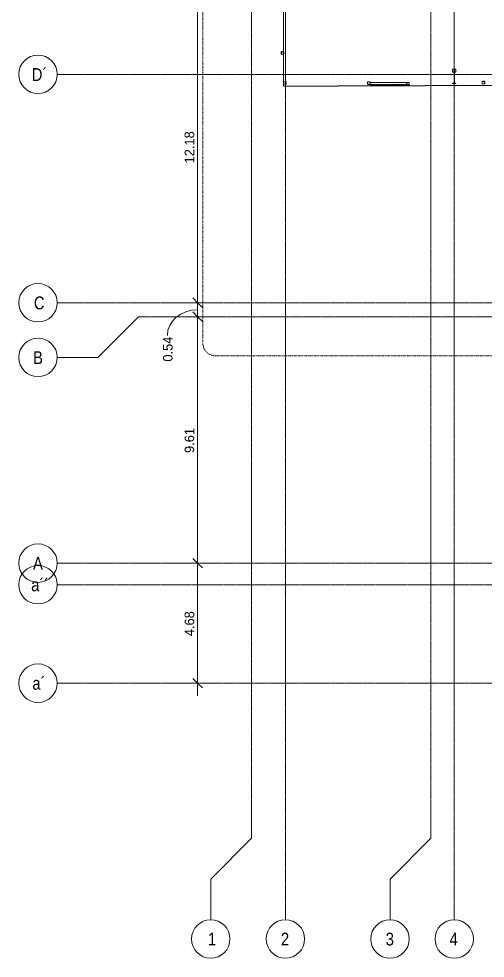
# Model space of a CAD drawing. Header units: centimetres. Extents: x -14155 to 6577, y -1225 to 8033.
# Drawn here: x -14155 to -12336, y -1225 to 2438 of the extents above; entities that cross this region are included whole.
import ezdxf

# ---------------------------------------------------------------- set-up
doc = ezdxf.new("R2010")
doc.units = ezdxf.units.CM
for name, pattern in [('_Overhead', [0.47625, 0.3175, -0.15875]), ('Dash dot', [1.5875, 0.635, -0.47625, 0, -0.47625]), ('Grid Line', [2.2225, 1.27, -0.3175, 0.3175, -0.3175]), ('Hidden', [0.714375, 0.47625, -0.238125])]:
    doc.linetypes.add(name, pattern=pattern)
for name, color, linetype, lineweight in [('A-ANNO-DIMS', 7, 'Continuous', 9), ('A-ANNO-DIMS-250', 7, 'Continuous', 9), ('A-ANNO-SYMB', 7, 'Continuous', 9), ('A-FLOR', 7, 'Continuous', 9), ('S-BEAM', 7, 'Continuous', 9), ('S-COLS', 7, 'Continuous', 9), ('S-GRID', 7, 'Continuous', 9), ('S-GRID-IDEN', 7, 'Continuous', 9)]:
    doc.layers.add(name, color=color, linetype=linetype, lineweight=lineweight)
doc.styles.add('Century Gothic', font='GOTHIC.TTF', dxfattribs={"height": 37.5})
doc.styles.add('Saira Condensed', font='SairaCondensed-Regular.ttf', dxfattribs={"height": 50})
doc.dimstyles.new('FCA_N_Cotas_E100', dxfattribs={"dimscale": 30.48, "dimtxt": 39.15631, "dimasz": 1.230315, "dimexe": 1.64042, "dimexo": 1.64042, "dimgap": 0.082021, "dimtad": 1, "dimlfac": 0.01, "dimrnd": 0.01, "dimzin": 0, "dimdsep": 46, "dimtxsty": 'Century Gothic', "dimblk1": 'OBLIQUE', "dimblk2": 'OBLIQUE', "dimsah": 1, "dimcen": 0.09, "dimdle": 1.64042, "dimadec": 3, "dimazin": 2, "dimtfac": 1, "dimtdec": 4, "dimtix": 1, "dimtmove": 0, "dimatfit": 3, "dimfxl": 1, "dimtvp": 1, "dimtolj": 1, "dimtzin": 0, "dimarcsym": 2})
doc.dimstyles.new('FCA_N_Cotas_E100_2', dxfattribs={"dimscale": 30.48, "dimtxt": 39.15631, "dimasz": 1.230315, "dimexe": 1.64042, "dimexo": 1.64042, "dimgap": 0.082021, "dimtad": 1, "dimlfac": 0.01, "dimrnd": 0.01, "dimzin": 0, "dimdsep": 46, "dimtxsty": 'Century Gothic', "dimblk1": 'OBLIQUE', "dimblk2": 'OBLIQUE', "dimsah": 1, "dimcen": 0.09, "dimdle": 1.64042, "dimadec": 3, "dimazin": 2, "dimtfac": 1, "dimtdec": 4, "dimtix": 1, "dimtmove": 1, "dimatfit": 3, "dimfxl": 1, "dimtvp": 1, "dimtolj": 1, "dimtzin": 0, "dimarcsym": 2})

# ---------------------------------------------------------------- blocks, each defined once
blk = doc.blocks.new('HSS Rectangular-Column - 100 x 100 mm-1472442-N01 - Planta')
at = {"layer": 'S-COLS'}
h = blk.add_hatch(dxfattribs=at)
h.set_pattern_fill('FP_1', color=256, style=0, pattern_type=2)
h.set_pattern_definition([(45, (13117.51, -2187.82), (-62.8618, 62.8618), []), (45, (13117.51, -2092.57), (-62.8618, 62.8618), [])])
h.paths.add_polyline_path([(-3.1, -5), (3.1, -5), (3.6, -4.6), (-3.6, -4.6)])
h.paths.add_polyline_path([(-4.6, -3.6), (-4.6, 3.6), (-5, 3.1), (-5, -3.1)])
h.paths.add_polyline_path([(4.6, -3.6), (5, -3.1), (5, 3.1), (4.6, 3.6)])
h.paths.add_polyline_path([(-3.6, 4.6), (3.6, 4.6), (3.1, 5), (-3.1, 5)])
for p, q in [((-5, 3.1), (-5, -3.1)), ((-4.6, -3.6), (-4.6, 3.6)), ((-3.6, 4.6), (3.6, 4.6)), ((3.1, 5), (-3.1, 5)), ((4.6, 3.6), (4.6, -3.6)), ((5, -3.1), (5, 3.1)), ((3.6, -4.6), (-3.6, -4.6)), ((-3.1, -5), (3.1, -5))]:
    blk.add_line(p, q, dxfattribs=at)
for centre, radius, start, end in [((-3.1, 3.1), 1.9, 90, 180), ((-3.6, 3.6), 0.952, 90, 180), ((3.1, 3.1), 1.91, 360, 90), ((3.6, 3.6), 0.953, 0, 90), ((-3.1, -3.1), 1.91, 180, 270), ((-3.6, -3.6), 0.953, 180, 270), ((3.1, -3.1), 1.9, 270, 360), ((3.6, -3.6), 0.952, 270, 0)]:
    blk.add_arc(centre, radius, start, end, dxfattribs=at)
blk = doc.blocks.new('HSS Rectangular-Column - 100 x 100 mm-V5-N01 - Planta')
at = {"layer": 'S-COLS'}
h = blk.add_hatch(dxfattribs=at)
h.set_pattern_fill('FP_3', color=256, style=0, pattern_type=2)
h.set_pattern_definition([(45, (13126.34, -2305.06), (-62.8618, 62.8618), []), (45, (13126.34, -2209.81), (-62.8618, 62.8618), [])])
h.paths.add_polyline_path([(3.1, -5), (3.6, -4.6), (-3.6, -4.6), (-3.1, -5)])
h.paths.add_polyline_path([(-4.6, -3.6), (-4.6, 3.6), (-5, 3.1), (-5, -3.1)])
h.paths.add_polyline_path([(4.6, -3.6), (5, -3.1), (5, 3.1), (4.6, 3.6)])
h.paths.add_polyline_path([(3.6, 4.6), (3.1, 5), (-3.1, 5), (-3.6, 4.6)])
for p, q in [((-5, 3.1), (-5, -3.1)), ((-4.6, -3.6), (-4.6, 3.6)), ((-3.6, 4.6), (3.6, 4.6)), ((3.1, 5), (-3.1, 5)), ((4.6, 3.6), (4.6, -3.6)), ((5, -3.1), (5, 3.1)), ((3.6, -4.6), (-3.6, -4.6)), ((-3.1, -5), (3.1, -5))]:
    blk.add_line(p, q, dxfattribs=at)
for centre, radius, start, end in [((-3.1, 3.1), 1.9, 90, 180), ((-3.6, 3.6), 0.952, 90, 180), ((3.1, 3.1), 1.91, 360, 90), ((3.6, 3.6), 0.953, 0, 90), ((-3.1, -3.1), 1.91, 180, 270), ((-3.6, -3.6), 0.953, 180, 270), ((3.1, -3.1), 1.9, 270, 360), ((3.6, -3.6), 0.952, 270, 0)]:
    blk.add_arc(centre, radius, start, end, dxfattribs=at)
blk = doc.blocks.new('HSS Rectangular-Column - 100 x 100 mm-1652328-N01 - Planta')
at = {"layer": 'S-COLS'}
for p, q in [((-5, 3.095), (-5, -3.095)), ((-4.6, -3.6475), (-4.6, 3.6475)), ((-3.6475, 4.6), (3.6475, 4.6)), ((3.095, 5), (-3.095, 5)), ((4.6, 3.6475), (4.6, -3.6475)), ((5, -3.095), (5, 3.095)), ((3.6475, -4.6), (-3.6475, -4.6)), ((-3.095, -5), (3.095, -5))]:
    blk.add_line(p, q, dxfattribs=at)
for centre, radius, start, end in [((-3.095, 3.095), 1.905, 90, 180), ((-3.6475, 3.6475), 0.9525, 90, 180), ((3.095, 3.095), 1.905, 360, 90), ((3.6475, 3.6475), 0.9525, 0, 90), ((-3.095, -3.095), 1.905, 180, 270), ((-3.6475, -3.6475), 0.9525, 180, 270), ((3.095, -3.095), 1.905, 270, 360), ((3.6475, -3.6475), 0.9525, 270, 0)]:
    blk.add_arc(centre, radius, start, end, dxfattribs=at)
blk = doc.blocks.new('HSS Rectangular-Column - 100 x 100 mm-1473130-N01 - Planta')
at = {"layer": 'S-COLS'}
for p, q in [((-5, 3.095), (-5, -3.095)), ((-4.6, -3.6475), (-4.6, 3.6475)), ((-3.6475, 4.6), (3.6475, 4.6)), ((3.095, 5), (-3.095, 5)), ((4.6, 3.6475), (4.6, -3.6475)), ((5, -3.095), (5, 3.095)), ((3.6475, -4.6), (-3.6475, -4.6)), ((-3.095, -5), (3.095, -5))]:
    blk.add_line(p, q, dxfattribs=at)
for centre, radius, start, end in [((-3.095, 3.095), 1.905, 90, 180), ((-3.6475, 3.6475), 0.9525, 90, 180), ((3.095, 3.095), 1.905, 360, 90), ((3.6475, 3.6475), 0.9525, 0, 90), ((-3.095, -3.095), 1.905, 180, 270), ((-3.6475, -3.6475), 0.9525, 180, 270), ((3.095, -3.095), 1.905, 270, 360), ((3.6475, -3.6475), 0.9525, 270, 0)]:
    blk.add_arc(centre, radius, start, end, dxfattribs=at)
blk = doc.blocks.new('HSS Square - HSS 100mm-1473662-N01 - Planta')
at = {"layer": 'S-BEAM', "color": 253, "true_color": 0xaaaaaa}
for p, q in [((-79.2, 5), (-81.1, 5)), ((-81.1, 5), (-81.1, 4.4)), ((-81.1, 5), (-81.1, 3.1)), ((-81.1, 4.4), (-81.1, 4)), ((-81.1, 3.3), (-81.1, 4)), ((-81.1, 3.8), (-81.1, 4)), ((-81.1, 3.6), (-81.1, 3.8)), ((-81.1, 3.3), (-81.1, 3.6)), ((71.1, 5), (-73, 5)), ((71.1, 3.1), (71.1, 5)), ((71.1, 4.9), (71.1, 5)), ((71.1, 4.7), (71.1, 4.9)), ((71.1, 4), (71.1, 4.7)), ((71.1, 4), (71.1, 3.1)), ((71.1, 4), (71.1, 3.1)), ((71.1, 3.1), (71.1, 1.1)), ((71.1, 1.1), (71.1, 3.1)), ((71.1, 1.1), (71.1, 3.1)), ((71.1, 3.1), (71.1, 1.1)), ((71.1, 1.1), (71.1, -3.1)), ((71.1, -3.1), (71.1, 1.1)), ((71.1, -3.1), (71.1, 1.1)), ((71.1, 1.1), (71.1, -3.1)), ((-81.1, -3.1), (-81.1, -5)), ((-81.1, -4), (-81.1, -3.3)), ((-81.1, -3.6), (-81.1, -3.3)), ((-81.1, -4), (-81.1, -3.6)), ((-81.1, -4), (-81.1, -4.4)), ((-81.1, -4), (-81.1, -4)), ((-81.1, -4.4), (-81.1, -5)), ((-81.1, -5), (-79.2, -5)), ((-73, -5), (71.1, -5)), ((71.1, -4), (71.1, -3.1)), ((71.1, -4.4), (71.1, -4)), ((71.1, -4.4), (71.1, -4))]:
    blk.add_line(p, q, dxfattribs=at)
at = {"layer": 'S-BEAM', "color": 253, "linetype": 'Hidden', "true_color": 0xaaaaaa}
for p, q in [((71.1, 4), (-81.1, 4)), ((71.1, -4), (-81.1, -4))]:
    blk.add_line(p, q, dxfattribs=at)
blk = doc.blocks.new('HSS Rectangular-Column - 100 x 100 mm-1468480-N01 - Planta')
at = {"layer": 'S-COLS'}
for p, q in [((-5, 3.095), (-5, -3.095)), ((-4.6, -3.6475), (-4.6, 3.6475)), ((-3.6475, 4.6), (3.6475, 4.6)), ((3.095, 5), (-3.095, 5)), ((4.6, 3.6475), (4.6, -3.6475)), ((5, -3.095), (5, 3.095)), ((3.6475, -4.6), (-3.6475, -4.6)), ((-3.095, -5), (3.095, -5))]:
    blk.add_line(p, q, dxfattribs=at)
for centre, radius, start, end in [((-3.095, 3.095), 1.905, 90, 180), ((-3.6475, 3.6475), 0.9525, 90, 180), ((3.095, 3.095), 1.905, 360, 90), ((3.6475, 3.6475), 0.9525, 0, 90), ((-3.095, -3.095), 1.905, 180, 270), ((-3.6475, -3.6475), 0.9525, 180, 270), ((3.095, -3.095), 1.905, 270, 360), ((3.6475, -3.6475), 0.9525, 270, 0)]:
    blk.add_arc(centre, radius, start, end, dxfattribs=at)
blk = doc.blocks.new('Grid - 3mm-1819951-N01 - Planta')
at = {"layer": 'S-GRID-IDEN', "color": 253, "true_color": 0xaaaaaa}
blk.add_circle((0, 0), 0.3, dxfattribs=at)
blk = doc.blocks.new('DIMBLOCK11-N01 - Planta')
at = {"layer": 'A-ANNO-DIMS-250', "lineweight": 35}
for p, q in [((-13457.8, 2548.7), (-13476.5, 2567.4)), ((-13457.8, 2548.7), (-13439, 2529.9)), ((-13457.8, 1330.8), (-13476.5, 1349.5)), ((-13457.8, 1330.8), (-13439, 1312))]:
    blk.add_line(p, q, dxfattribs=at)
at = {"layer": 'A-ANNO-DIMS-250'}
for p, q in [((-13457.8, 2548.7), (-13481.3, 2548.7)), ((-13457.8, 2548.7), (-13457.8, 1330.8)), ((-13457.8, 2548.7), (-13407.8, 2548.7)), ((-13457.8, 1330.8), (-13481.3, 1330.8)), ((-13457.8, 1330.8), (-13407.8, 1330.8))]:
    blk.add_line(p, q, dxfattribs=at)
at = {"layer": 'A-ANNO-DIMS-250', "color": 0, "insert": (-13508.4, 1874.1), "char_height": 37.5, "width": 157.371, "attachment_point": 1, "rotation": 90, "line_spacing_factor": 0.984502, "style": 'Century Gothic'}
blk.add_mtext('12.18', dxfattribs=at)
blk = doc.blocks.new('_Oblique')
at = {"color": 0, "linetype": 'ByBlock', "lineweight": -2}
blk.add_line((-0.5, -0.5), (0.5, 0.5), dxfattribs=at)
blk = doc.blocks.new('DIMBLOCK12-N01 - Planta')
at = {"layer": 'A-ANNO-DIMS-250'}
for p, q in [((-13457.8, 1330.8), (-13481.3, 1330.8)), ((-13457.8, 1330.8), (-13457.8, 1276.3)), ((-13457.8, 1330.8), (-13407.8, 1330.8)), ((-13457.8, 1276.3), (-13481.3, 1276.3)), ((-13457.8, 1276.3), (-13407.8, 1276.3))]:
    blk.add_line(p, q, dxfattribs=at)
at = {"layer": 'A-ANNO-DIMS-250', "lineweight": 35}
for p, q in [((-13457.8, 1330.8), (-13476.5, 1349.5)), ((-13457.8, 1330.8), (-13439, 1312)), ((-13457.8, 1276.3), (-13476.5, 1295.1)), ((-13457.8, 1276.3), (-13439, 1257.6))]:
    blk.add_line(p, q, dxfattribs=at)
at = {"layer": 'A-ANNO-DIMS-250'}
blk.add_ellipse((-13457.8, 1203.1), major_axis=(-117.8, 0), ratio=0.85214, start_param=4.712389, end_param=6.283185, dxfattribs=at)
at = {"layer": 'A-ANNO-DIMS-250', "color": 0, "insert": (-13592.9, 1101.2), "char_height": 37.5, "width": 122.317, "attachment_point": 1, "rotation": 90, "line_spacing_factor": 0.984502, "style": 'Century Gothic'}
blk.add_mtext('0.54', dxfattribs=at)
blk = doc.blocks.new('DIMBLOCK13-N01 - Planta')
at = {"layer": 'A-ANNO-DIMS-250', "lineweight": 35}
for p, q in [((-13457.8, 1276.3), (-13476.5, 1295.1)), ((-13457.8, 1276.3), (-13439, 1257.6)), ((-13457.8, 315.3), (-13476.5, 334.1)), ((-13457.8, 315.3), (-13439, 296.6))]:
    blk.add_line(p, q, dxfattribs=at)
at = {"layer": 'A-ANNO-DIMS-250'}
for p, q in [((-13457.8, 1276.3), (-13481.3, 1276.3)), ((-13457.8, 1276.3), (-13457.8, 315.3)), ((-13457.8, 1276.3), (-13407.8, 1276.3)), ((-13457.8, 315.3), (-13481.3, 315.3)), ((-13457.8, 315.3), (-13407.8, 315.3))]:
    blk.add_line(p, q, dxfattribs=at)
at = {"layer": 'A-ANNO-DIMS-250', "color": 0, "insert": (-13508.4, 744.9), "char_height": 37.5, "width": 122.317, "attachment_point": 1, "rotation": 90, "line_spacing_factor": 0.984502, "style": 'Century Gothic'}
blk.add_mtext('9.61', dxfattribs=at)
blk = doc.blocks.new('DIMBLOCK14-N01 - Planta')
at = {"layer": 'A-ANNO-DIMS-250', "lineweight": 35}
for p, q in [((-13457.8, 315.3), (-13476.5, 334.1)), ((-13457.8, 315.3), (-13439, 296.6)), ((-13457.8, -152.7), (-13476.5, -133.9)), ((-13457.8, -152.7), (-13439, -171.4))]:
    blk.add_line(p, q, dxfattribs=at)
at = {"layer": 'A-ANNO-DIMS-250'}
for p, q in [((-13457.8, 315.3), (-13481.3, 315.3)), ((-13457.8, 315.3), (-13457.8, -202.7)), ((-13457.8, 315.3), (-13407.8, 315.3)), ((-13457.8, -152.7), (-13481.3, -152.7)), ((-13457.8, -152.7), (-13407.8, -152.7))]:
    blk.add_line(p, q, dxfattribs=at)
at = {"layer": 'A-ANNO-DIMS-250', "color": 0, "insert": (-13508.4, 30.4), "char_height": 37.5, "width": 122.317, "attachment_point": 1, "rotation": 90, "line_spacing_factor": 0.984502, "style": 'Century Gothic'}
blk.add_mtext('4.68', dxfattribs=at)

msp = doc.modelspace()

# ---------------------------------------------------------------- linework, layer by layer
at = {"layer": 'A-ANNO-SYMB', "linetype": 'Dash dot'}
for p, q in [((-13437.321, 6161.129), (-13437.321, 1173.592)), ((-13387.321, 1123.592), (-11027.515, 1123.592))]:
    msp.add_line(p, q, dxfattribs=at)
msp.add_arc((-13387.321, 1173.592), 50, 180, 270, dxfattribs=at)
at = {"layer": 'A-FLOR', "color": 8, "linetype": '_Overhead', "true_color": 0x808080}
for p, q in [((-13122.844, 2309.766), (-13122.844, 3781.844)), ((-13122.844, 3781.844), (-13122.844, 2309.766)), ((-13122.844, 2300.46), (-13122.844, 2309.66)), ((-13122.844, 2309.66), (-13122.844, 2300.46)), ((-13122.844, 2175.264), (-13122.844, 2300.353)), ((-13122.844, 2300.353), (-13122.844, 2175.264)), ((-11555.745, 2181.263), (-13122.844, 2175.264)), ((-13122.844, 2175.264), (-11555.745, 2181.263))]:
    msp.add_line(p, q, dxfattribs=at)
at = {"layer": 'S-COLS'}
for p, q in [((-12450.139, 2241.992), (-12462.639, 2241.992)), ((-12462.639, 2241.992), (-12462.639, 2241.41)), ((-12462.639, 2241.41), (-12456.744, 2241.41)), ((-12462.639, 2241.41), (-12462.639, 2229.874)), ((-12456.744, 2241.41), (-12456.744, 2186.778)), ((-12456.034, 2241.41), (-12450.139, 2241.41)), ((-12456.034, 2186.778), (-12456.034, 2241.41)), ((-12450.139, 2241.41), (-12450.139, 2241.992)), ((-12450.139, 2229.874), (-12450.139, 2241.41)), ((-12456.744, 2229.874), (-12462.639, 2229.874)), ((-12456.034, 2229.874), (-12450.139, 2229.874)), ((-12456.744, 2186.778), (-12462.639, 2186.778)), ((-12462.639, 2186.778), (-12462.639, 2186.196)), ((-12462.639, 2186.196), (-12450.139, 2186.196)), ((-12450.139, 2186.778), (-12456.034, 2186.778)), ((-12450.139, 2186.196), (-12450.139, 2186.778))]:
    msp.add_line(p, q, dxfattribs=at)
at = {"layer": 'S-GRID', "color": 253, "linetype": 'Grid Line', "true_color": 0xaaaaaa}
for p, q in [((-13115.164, 7882.574), (-13115.164, -1075.311)), ((-12456.389, 7882.574), (-12456.389, -1075.311)), ((-13247.591, 7565.074), (-13247.591, -757.811)), ((-12548.304, 7565.074), (-12548.304, -757.811)), ((-14005.363, 2221.376), (2922.583, 2221.376)), ((-14005.363, 1330.773), (2922.583, 1330.773)), ((-13687.863, 1276.317), (2605.083, 1276.317)), ((-14005.363, 315.335), (2922.583, 315.335)), ((-14005.363, 231.108), (2922.583, 231.108)), ((-14005.363, -152.695), (2922.583, -152.695))]:
    msp.add_line(p, q, dxfattribs=at)
at = {"layer": 'S-GRID', "color": 253, "true_color": 0xaaaaaa}
for p, q in [((-13687.863, 1276.317), (-13846.613, 1117.567)), ((-13846.613, 1117.567), (-14005.363, 1117.567)), ((-13247.591, -757.811), (-13406.341, -916.561)), ((-12548.304, -757.811), (-12707.054, -916.561)), ((-13406.341, -916.561), (-13406.341, -1075.311)), ((-12707.054, -916.561), (-12707.054, -1075.311))]:
    msp.add_line(p, q, dxfattribs=at)

# ---------------------------------------------------------------- block references
at = {"layer": 'S-BEAM', "color": 253, "true_color": 0xaaaaaa, "rotation": 180}
msp.add_blockref('HSS Square - HSS 100mm-1473662-N01 - Planta', (-12713.514, 2185.324), dxfattribs=at)
at = {"layer": 'S-COLS'}
for name, p in [('HSS Rectangular-Column - 100 x 100 mm-V5-N01 - Planta', (-13126.344, 2305.06)), ('HSS Rectangular-Column - 100 x 100 mm-1472442-N01 - Planta', (-13117.509, 2187.824)), ('HSS Rectangular-Column - 100 x 100 mm-1652328-N01 - Planta', (-12789.656, 2187.324)), ('HSS Rectangular-Column - 100 x 100 mm-1473130-N01 - Planta', (-12637.372, 2185.324)), ('HSS Rectangular-Column - 100 x 100 mm-1468480-N01 - Planta', (-12342.45, 2189.324))]:
    msp.add_blockref(name, p, dxfattribs=at)
at = {"layer": 'S-GRID-IDEN', "color": 253, "true_color": 0xaaaaaa, "xscale": 249.9999999999999, "yscale": 249.9999999999999, "zscale": 249.9999999999999}
for p, rotation in [((-14080.363, 2221.376), 269.9999999999996), ((-14080.363, 1330.773), 269.9999999999996), ((-14080.363, 1117.567), 269.9999999999996), ((-14080.363, 315.335), 269.9999999999996), ((-14080.363, 231.108), 269.9999999999996), ((-14080.363, -152.695), 269.9999999999996), ((-13406.341, -1150.311), 180), ((-13115.164, -1150.311), 180), ((-12707.054, -1150.311), 180), ((-12456.389, -1150.311), 180)]:
    msp.add_blockref('Grid - 3mm-1819951-N01 - Planta', p, dxfattribs=dict(at, rotation=rotation))

# ---------------------------------------------------------------- texts
at = {"layer": 'S-GRID-IDEN', "color": 253, "true_color": 0xaaaaaa, "char_height": 50, "attachment_point": 1, "style": 'Saira Condensed'}
for s, insert, width in [('D´', (-14104.578, 2245.724), 56.11812), ('C', (-14096.328, 1355.121), 36.07594), ('B', (-14099.578, 1141.916), 44.09281), ('A', (-14099.578, 339.684), 44.09281), ('a´´', (-14107.078, 255.456), 62.13078), ('a´', (-14102.078, -128.347), 50.10547), ('1', (-13417.156, -1125.681), 24.05062), ('2', (-13132.605, -1125.681), 40.08437), ('3', (-12723.62, -1125.681), 38.08016), ('4', (-12474.705, -1125.681), 42.08859)]:
    msp.add_mtext(s, dxfattribs=dict(at, insert=insert, width=width))

# ---------------------------------------------------------------- dimensions: what is measured, and where the dimension line sits
at = {"layer": 'A-ANNO-DIMS'}
for base, p1, p2, override, picture, middle in [((-13457.786, 1330.773), (-13431.27, 2548.662), (-13431.27, 1330.773), {"dimpost": '<>', "dimfxl": 1217.889225}, 'DIMBLOCK11-N01 - Planta', (-13479.979, 1939.718)), ((-13457.786, 315.335), (-13431.27, 1276.317), (-13431.27, 315.335), {"dimpost": '<>', "dimfxl": 960.981847}, 'DIMBLOCK13-N01 - Planta', (-13479.979, 795.826)), ((-13457.786, -152.695), (-13431.27, 315.335), (-13431.27, -152.695), {"dimpost": '<>', "dimfxl": 468.030641}, 'DIMBLOCK14-N01 - Planta', (-13479.979, 81.32))]:
    dim = msp.add_linear_dim(base=base, p1=p1, p2=p2, angle=90, dimstyle='FCA_N_Cotas_E100', override=override, dxfattribs=at)
    dim.commit()
    dim.dimension.update_dxf_attribs({"geometry": picture, "text_midpoint": middle})
dim = msp.add_linear_dim(base=(-13457.786, 1276.317), p1=(-13431.27, 1330.773), p2=(-13431.27, 1276.317), angle=90, dimstyle='FCA_N_Cotas_E100_2', override={"dimpost": '<>', "dimfxl": 54.455862}, dxfattribs=at)
dim.commit()
dim.dimension.update_dxf_attribs({"geometry": 'DIMBLOCK12-N01 - Planta', "text_midpoint": (-13567.918, 1162.364), "dimtype": 160, "text_rotation": 90})

doc.saveas('drawing.dxf')
